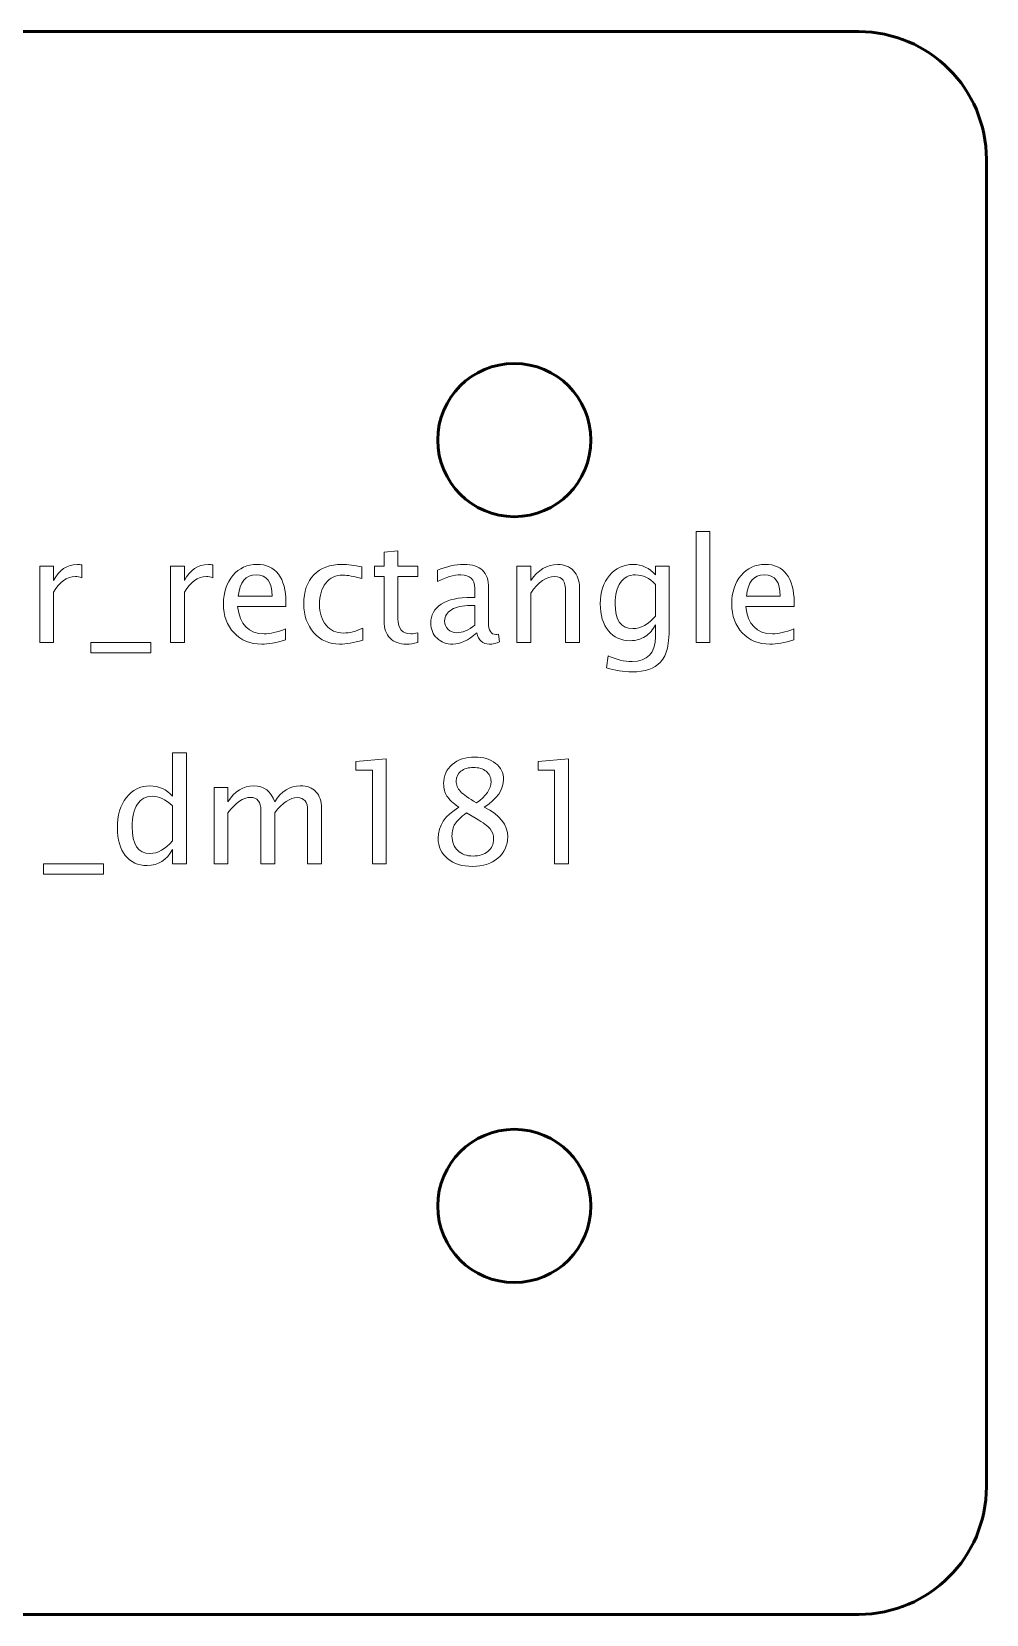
# Model space of a CAD drawing. Header units: centimetres. Extents: x -13.7 to 13.7, y -3.1 to 3.1.
# Drawn here: x 9.98 to 13.72, y -3.1 to 3.1 of the extents above; entities that cross this region are included whole.
import ezdxf

# ---------------------------------------------------------------- set-up
doc = ezdxf.new("R2010")
doc.units = ezdxf.units.CM
doc.header["$MEASUREMENT"] = 0
doc.layers.add('Layer 1', color=7, linetype='Continuous')

msp = doc.modelspace()

# ---------------------------------------------------------------- linework, layer by layer
at = {"layer": 'Layer 1', "lineweight": 53}
for centre in [(11.875, 1.5), (11.875, -1.5)]:
    msp.add_ellipse(centre, major_axis=(0, 0.3), ratio=1, dxfattribs=at)
msp.add_open_spline([(1.025, -2.6), (1.025, -2.6), (1.025, 2.6), (1.025, 2.6), (1.025, 2.6), (1.025, 2.87614), (1.24886, 3.1), (1.525, 3.1), (1.525, 3.1), (1.525, 3.1), (13.225, 3.1), (13.225, 3.1), (13.225, 3.1), (13.50114, 3.1), (13.725, 2.87614), (13.725, 2.6), (13.725, 2.6), (13.725, 2.6), (13.725, -2.6), (13.725, -2.6), (13.725, -2.6), (13.725, -2.87614), (13.50114, -3.1), (13.225, -3.1), (13.225, -3.1), (13.225, -3.1), (1.525, -3.1), (1.525, -3.1), (1.525, -3.1), (1.24886, -3.1), (1.025, -2.87614), (1.025, -2.6)], degree=3, knots=[0, 0, 0, 0, 0.1111111, 0.1111111, 0.1111111, 0.1111111, 0.2222222, 0.2222222, 0.2222222, 0.2222222, 0.3333333, 0.3333333, 0.3333333, 0.3333333, 0.4444444, 0.4444444, 0.4444444, 0.4444444, 0.5555556, 0.5555556, 0.5555556, 0.5555556, 0.6666667, 0.6666667, 0.6666667, 0.6666667, 0.7777778, 0.7777778, 0.7777778, 0.7777778, 1, 1, 1, 1], dxfattribs=at)
at = {"layer": 'Layer 1', "color": 5, "lineweight": 9}
for points, knots in [([(12.58755, 0.70733), (12.58755, 0.70733), (12.58755, 1.14251), (12.58755, 1.14251), (12.58755, 1.14251), (12.58755, 1.14251), (12.64173, 1.14251), (12.64173, 1.14251), (12.64173, 1.14251), (12.64173, 1.14251), (12.64173, 0.70733), (12.64173, 0.70733), (12.64173, 0.70733), (12.64173, 0.70733), (12.58755, 0.70733), (12.58755, 0.70733)], [0, 0, 0, 0, 0.2, 0.2, 0.2, 0.2, 0.4, 0.4, 0.4, 0.4, 0.6, 0.6, 0.6, 0.6, 1, 1, 1, 1]), ([(11.4963, 0.70742), (11.47955, 0.70281), (11.46497, 0.70056), (11.45265, 0.70056), (11.45265, 0.70056), (11.42499, 0.70056), (11.40345, 0.70846), (11.38802, 0.72426), (11.38802, 0.72426), (11.3725, 0.74007), (11.36478, 0.76199), (11.36478, 0.79011), (11.36478, 0.79011), (11.36478, 0.79011), (11.36478, 0.96584), (11.36478, 0.96584), (11.36478, 0.96584), (11.36478, 0.96584), (11.32734, 0.96584), (11.32734, 0.96584), (11.32734, 0.96584), (11.32734, 0.96584), (11.32734, 1.00648), (11.32734, 1.00648), (11.32734, 1.00648), (11.32734, 1.00648), (11.36478, 1.00648), (11.36478, 1.00648), (11.36478, 1.00648), (11.36478, 1.00648), (11.36478, 1.06058), (11.36478, 1.06058), (11.36478, 1.06058), (11.36478, 1.06058), (11.41897, 1.06575), (11.41897, 1.06575), (11.41897, 1.06575), (11.41897, 1.06575), (11.41897, 1.00648), (11.41897, 1.00648), (11.41897, 1.00648), (11.41897, 1.00648), (11.49743, 1.00648), (11.49743, 1.00648), (11.49743, 1.00648), (11.49743, 1.00648), (11.49743, 0.96584), (11.49743, 0.96584), (11.49743, 0.96584), (11.49743, 0.96584), (11.41897, 0.96584), (11.41897, 0.96584), (11.41897, 0.96584), (11.41897, 0.96584), (11.41897, 0.7999), (11.41897, 0.7999), (11.41897, 0.7999), (11.41897, 0.76076), (11.436, 0.7412), (11.46996, 0.7412), (11.46996, 0.7412), (11.4772, 0.7412), (11.48595, 0.74242), (11.4963, 0.74477), (11.4963, 0.74477), (11.4963, 0.74477), (11.4963, 0.70742), (11.4963, 0.70742)], [0, 0, 0, 0, 0.0555556, 0.0555556, 0.0555556, 0.0555556, 0.1111111, 0.1111111, 0.1111111, 0.1111111, 0.1666667, 0.1666667, 0.1666667, 0.1666667, 0.2222222, 0.2222222, 0.2222222, 0.2222222, 0.2777778, 0.2777778, 0.2777778, 0.2777778, 0.3333333, 0.3333333, 0.3333333, 0.3333333, 0.3888889, 0.3888889, 0.3888889, 0.3888889, 0.4444444, 0.4444444, 0.4444444, 0.4444444, 0.5, 0.5, 0.5, 0.5, 0.5555556, 0.5555556, 0.5555556, 0.5555556, 0.6111111, 0.6111111, 0.6111111, 0.6111111, 0.6666667, 0.6666667, 0.6666667, 0.6666667, 0.7222222, 0.7222222, 0.7222222, 0.7222222, 0.7777778, 0.7777778, 0.7777778, 0.7777778, 0.8333333, 0.8333333, 0.8333333, 0.8333333, 0.8888889, 0.8888889, 0.8888889, 0.8888889, 1, 1, 1, 1]), ([(10.01483, 0.70733), (10.01483, 0.70733), (10.01483, 1.00648), (10.01483, 1.00648), (10.01483, 1.00648), (10.01483, 1.00648), (10.06901, 1.00648), (10.06901, 1.00648), (10.06901, 1.00648), (10.06901, 1.00648), (10.06901, 0.94995), (10.06901, 0.94995), (10.06901, 0.94995), (10.09056, 0.99181), (10.12179, 1.01269), (10.1628, 1.01269), (10.1628, 1.01269), (10.16835, 1.01269), (10.17419, 1.01222), (10.18021, 1.01128), (10.18021, 1.01128), (10.18021, 1.01128), (10.18021, 0.96058), (10.18021, 0.96058), (10.18021, 0.96058), (10.1708, 0.96368), (10.16252, 0.96528), (10.15537, 0.96528), (10.15537, 0.96528), (10.12094, 0.96528), (10.09215, 0.94496), (10.06901, 0.90423), (10.06901, 0.90423), (10.06901, 0.90423), (10.06901, 0.70733), (10.06901, 0.70733), (10.06901, 0.70733), (10.06901, 0.70733), (10.01483, 0.70733), (10.01483, 0.70733)], [0, 0, 0, 0, 0.0909091, 0.0909091, 0.0909091, 0.0909091, 0.1818182, 0.1818182, 0.1818182, 0.1818182, 0.2727273, 0.2727273, 0.2727273, 0.2727273, 0.3636364, 0.3636364, 0.3636364, 0.3636364, 0.4545455, 0.4545455, 0.4545455, 0.4545455, 0.5454545, 0.5454545, 0.5454545, 0.5454545, 0.6363636, 0.6363636, 0.6363636, 0.6363636, 0.7272727, 0.7272727, 0.7272727, 0.7272727, 0.8181818, 0.8181818, 0.8181818, 0.8181818, 1, 1, 1, 1]), ([(10.528, 0.70733), (10.528, 0.70733), (10.528, 1.00648), (10.528, 1.00648), (10.528, 1.00648), (10.528, 1.00648), (10.58218, 1.00648), (10.58218, 1.00648), (10.58218, 1.00648), (10.58218, 1.00648), (10.58218, 0.94995), (10.58218, 0.94995), (10.58218, 0.94995), (10.60373, 0.99181), (10.63496, 1.01269), (10.67597, 1.01269), (10.67597, 1.01269), (10.68152, 1.01269), (10.68736, 1.01222), (10.69338, 1.01128), (10.69338, 1.01128), (10.69338, 1.01128), (10.69338, 0.96058), (10.69338, 0.96058), (10.69338, 0.96058), (10.68397, 0.96368), (10.67569, 0.96528), (10.66854, 0.96528), (10.66854, 0.96528), (10.63411, 0.96528), (10.60532, 0.94496), (10.58218, 0.90423), (10.58218, 0.90423), (10.58218, 0.90423), (10.58218, 0.70733), (10.58218, 0.70733), (10.58218, 0.70733), (10.58218, 0.70733), (10.528, 0.70733), (10.528, 0.70733)], [0, 0, 0, 0, 0.0909091, 0.0909091, 0.0909091, 0.0909091, 0.1818182, 0.1818182, 0.1818182, 0.1818182, 0.2727273, 0.2727273, 0.2727273, 0.2727273, 0.3636364, 0.3636364, 0.3636364, 0.3636364, 0.4545455, 0.4545455, 0.4545455, 0.4545455, 0.5454545, 0.5454545, 0.5454545, 0.5454545, 0.6363636, 0.6363636, 0.6363636, 0.6363636, 0.7272727, 0.7272727, 0.7272727, 0.7272727, 0.8181818, 0.8181818, 0.8181818, 0.8181818, 1, 1, 1, 1]), ([(10.97851, 0.71693), (10.94211, 0.70601), (10.91097, 0.70056), (10.885, 0.70056), (10.885, 0.70056), (10.8407, 0.70056), (10.80467, 0.71523), (10.77691, 0.74449), (10.77691, 0.74449), (10.74916, 0.77375), (10.73524, 0.81166), (10.73524, 0.85832), (10.73524, 0.85832), (10.73524, 0.90357), (10.74747, 0.94073), (10.77202, 0.96979), (10.77202, 0.96979), (10.79658, 0.99877), (10.828, 1.01326), (10.86628, 1.01326), (10.86628, 1.01326), (10.9025, 1.01326), (10.93054, 1.00037), (10.95029, 0.97459), (10.95029, 0.97459), (10.97005, 0.94882), (10.97992, 0.91232), (10.97992, 0.865), (10.97992, 0.865), (10.97992, 0.865), (10.97964, 0.84844), (10.97964, 0.84844), (10.97964, 0.84844), (10.97964, 0.84844), (10.79055, 0.84844), (10.79055, 0.84844), (10.79055, 0.84844), (10.79846, 0.77694), (10.83336, 0.7412), (10.89516, 0.7412), (10.89516, 0.7412), (10.91784, 0.7412), (10.94559, 0.74759), (10.97851, 0.76039), (10.97851, 0.76039), (10.97851, 0.76039), (10.97851, 0.71693), (10.97851, 0.71693)], [0, 0, 0, 0, 0.0769231, 0.0769231, 0.0769231, 0.0769231, 0.1538462, 0.1538462, 0.1538462, 0.1538462, 0.2307692, 0.2307692, 0.2307692, 0.2307692, 0.3076923, 0.3076923, 0.3076923, 0.3076923, 0.3846154, 0.3846154, 0.3846154, 0.3846154, 0.4615385, 0.4615385, 0.4615385, 0.4615385, 0.5384615, 0.5384615, 0.5384615, 0.5384615, 0.6153846, 0.6153846, 0.6153846, 0.6153846, 0.6923077, 0.6923077, 0.6923077, 0.6923077, 0.7692308, 0.7692308, 0.7692308, 0.7692308, 0.8461538, 0.8461538, 0.8461538, 0.8461538, 1, 1, 1, 1]), ([(11.28115, 0.71636), (11.24606, 0.70582), (11.21577, 0.70056), (11.19028, 0.70056), (11.19028, 0.70056), (11.14982, 0.70056), (11.11633, 0.71551), (11.08971, 0.74534), (11.08971, 0.74534), (11.06309, 0.77525), (11.04973, 0.81297), (11.04973, 0.85841), (11.04973, 0.85841), (11.04973, 0.90695), (11.0629, 0.94487), (11.08924, 0.97196), (11.08924, 0.97196), (11.11558, 0.99915), (11.15236, 1.01269), (11.19959, 1.01269), (11.19959, 1.01269), (11.22282, 1.01269), (11.24898, 1.00949), (11.27776, 1.0031), (11.27776, 1.0031), (11.27776, 1.0031), (11.27776, 0.95738), (11.27776, 0.95738), (11.27776, 0.95738), (11.24719, 0.96641), (11.22226, 0.97092), (11.20307, 0.97092), (11.20307, 0.97092), (11.17522, 0.97092), (11.15293, 0.96048), (11.13628, 0.93969), (11.13628, 0.93969), (11.11963, 0.9189), (11.11125, 0.89115), (11.11125, 0.85653), (11.11125, 0.85653), (11.11125, 0.82295), (11.11991, 0.79585), (11.13712, 0.77506), (11.13712, 0.77506), (11.15434, 0.75437), (11.17682, 0.74402), (11.20476, 0.74402), (11.20476, 0.74402), (11.2295, 0.74402), (11.2549, 0.75042), (11.28115, 0.76321), (11.28115, 0.76321), (11.28115, 0.76321), (11.28115, 0.71636), (11.28115, 0.71636)], [0, 0, 0, 0, 0.0666667, 0.0666667, 0.0666667, 0.0666667, 0.1333333, 0.1333333, 0.1333333, 0.1333333, 0.2, 0.2, 0.2, 0.2, 0.2666667, 0.2666667, 0.2666667, 0.2666667, 0.3333333, 0.3333333, 0.3333333, 0.3333333, 0.4, 0.4, 0.4, 0.4, 0.4666667, 0.4666667, 0.4666667, 0.4666667, 0.5333333, 0.5333333, 0.5333333, 0.5333333, 0.6, 0.6, 0.6, 0.6, 0.6666667, 0.6666667, 0.6666667, 0.6666667, 0.7333333, 0.7333333, 0.7333333, 0.7333333, 0.8, 0.8, 0.8, 0.8, 0.8666667, 0.8666667, 0.8666667, 0.8666667, 1, 1, 1, 1]), ([(11.72781, 0.74543), (11.69526, 0.71551), (11.66394, 0.70056), (11.63383, 0.70056), (11.63383, 0.70056), (11.60909, 0.70056), (11.58849, 0.70827), (11.57222, 0.72379), (11.57222, 0.72379), (11.55585, 0.73931), (11.54766, 0.75888), (11.54766, 0.78249), (11.54766, 0.78249), (11.54766, 0.81514), (11.5614, 0.84026), (11.58887, 0.85775), (11.58887, 0.85775), (11.61634, 0.87525), (11.65575, 0.884), (11.70712, 0.884), (11.70712, 0.884), (11.70712, 0.884), (11.71982, 0.884), (11.71982, 0.884), (11.71982, 0.884), (11.71982, 0.884), (11.71982, 0.92003), (11.71982, 0.92003), (11.71982, 0.92003), (11.71982, 0.95474), (11.70175, 0.97205), (11.66554, 0.97205), (11.66554, 0.97205), (11.6375, 0.97205), (11.60683, 0.96321), (11.57363, 0.94552), (11.57363, 0.94552), (11.57363, 0.94552), (11.57363, 0.99011), (11.57363, 0.99011), (11.57363, 0.99011), (11.61013, 1.00517), (11.64456, 1.01269), (11.67682, 1.01269), (11.67682, 1.01269), (11.71003, 1.01269), (11.73459, 1.00517), (11.7503, 0.99002), (11.7503, 0.99002), (11.7661, 0.97487), (11.774, 0.95154), (11.774, 0.92003), (11.774, 0.92003), (11.774, 0.92003), (11.774, 0.78485), (11.774, 0.78485), (11.774, 0.78485), (11.774, 0.7539), (11.7835, 0.73837), (11.8026, 0.73837), (11.8026, 0.73837), (11.80495, 0.73837), (11.80843, 0.73875), (11.81304, 0.7395), (11.81304, 0.7395), (11.81304, 0.7395), (11.8169, 0.7094), (11.8169, 0.7094), (11.8169, 0.7094), (11.80458, 0.70347), (11.79103, 0.70056), (11.77617, 0.70056), (11.77617, 0.70056), (11.75086, 0.70056), (11.73477, 0.71551), (11.72781, 0.74543)], [0, 0, 0, 0, 0.05, 0.05, 0.05, 0.05, 0.1, 0.1, 0.1, 0.1, 0.15, 0.15, 0.15, 0.15, 0.2, 0.2, 0.2, 0.2, 0.25, 0.25, 0.25, 0.25, 0.3, 0.3, 0.3, 0.3, 0.35, 0.35, 0.35, 0.35, 0.4, 0.4, 0.4, 0.4, 0.45, 0.45, 0.45, 0.45, 0.5, 0.5, 0.5, 0.5, 0.55, 0.55, 0.55, 0.55, 0.6, 0.6, 0.6, 0.6, 0.65, 0.65, 0.65, 0.65, 0.7, 0.7, 0.7, 0.7, 0.75, 0.75, 0.75, 0.75, 0.8, 0.8, 0.8, 0.8, 0.85, 0.85, 0.85, 0.85, 0.9, 0.9, 0.9, 0.9, 1, 1, 1, 1]), ([(11.88529, 0.70733), (11.88529, 0.70733), (11.88529, 1.00648), (11.88529, 1.00648), (11.88529, 1.00648), (11.88529, 1.00648), (11.93947, 1.00648), (11.93947, 1.00648), (11.93947, 1.00648), (11.93947, 1.00648), (11.93947, 0.94995), (11.93947, 0.94995), (11.93947, 0.94995), (11.96816, 0.99181), (12.00335, 1.01269), (12.04493, 1.01269), (12.04493, 1.01269), (12.07108, 1.01269), (12.09187, 1.00451), (12.10721, 0.98804), (12.10721, 0.98804), (12.12254, 0.97168), (12.13025, 0.94957), (12.13025, 0.92191), (12.13025, 0.92191), (12.13025, 0.92191), (12.13025, 0.70733), (12.13025, 0.70733), (12.13025, 0.70733), (12.13025, 0.70733), (12.07607, 0.70733), (12.07607, 0.70733), (12.07607, 0.70733), (12.07607, 0.70733), (12.07607, 0.90423), (12.07607, 0.90423), (12.07607, 0.90423), (12.07607, 0.92643), (12.07277, 0.94223), (12.06628, 0.95164), (12.06628, 0.95164), (12.0597, 0.96114), (12.04888, 0.96584), (12.03373, 0.96584), (12.03373, 0.96584), (12.00043, 0.96584), (11.96901, 0.94411), (11.93947, 0.90065), (11.93947, 0.90065), (11.93947, 0.90065), (11.93947, 0.70733), (11.93947, 0.70733), (11.93947, 0.70733), (11.93947, 0.70733), (11.88529, 0.70733), (11.88529, 0.70733)], [0, 0, 0, 0, 0.0666667, 0.0666667, 0.0666667, 0.0666667, 0.1333333, 0.1333333, 0.1333333, 0.1333333, 0.2, 0.2, 0.2, 0.2, 0.2666667, 0.2666667, 0.2666667, 0.2666667, 0.3333333, 0.3333333, 0.3333333, 0.3333333, 0.4, 0.4, 0.4, 0.4, 0.4666667, 0.4666667, 0.4666667, 0.4666667, 0.5333333, 0.5333333, 0.5333333, 0.5333333, 0.6, 0.6, 0.6, 0.6, 0.6666667, 0.6666667, 0.6666667, 0.6666667, 0.7333333, 0.7333333, 0.7333333, 0.7333333, 0.8, 0.8, 0.8, 0.8, 0.8666667, 0.8666667, 0.8666667, 0.8666667, 1, 1, 1, 1]), ([(12.23675, 0.60799), (12.23675, 0.60799), (12.24314, 0.65484), (12.24314, 0.65484), (12.24314, 0.65484), (12.27456, 0.64016), (12.3057, 0.63282), (12.33646, 0.63282), (12.33646, 0.63282), (12.39752, 0.63282), (12.42809, 0.66519), (12.42809, 0.72981), (12.42809, 0.72981), (12.42809, 0.72981), (12.42809, 0.77685), (12.42809, 0.77685), (12.42809, 0.77685), (12.41868, 0.757), (12.40532, 0.74167), (12.38792, 0.73066), (12.38792, 0.73066), (12.37052, 0.71965), (12.35114, 0.7141), (12.32978, 0.7141), (12.32978, 0.7141), (12.29357, 0.7141), (12.26487, 0.72709), (12.24371, 0.75305), (12.24371, 0.75305), (12.22254, 0.77901), (12.21191, 0.8142), (12.21191, 0.8586), (12.21191, 0.8586), (12.21191, 0.90404), (12.22395, 0.9411), (12.24803, 0.96979), (12.24803, 0.96979), (12.27221, 0.99839), (12.30335, 1.01269), (12.34164, 1.01269), (12.34164, 1.01269), (12.37513, 1.01269), (12.40401, 0.99915), (12.42809, 0.97196), (12.42809, 0.97196), (12.42809, 0.97196), (12.42809, 1.00648), (12.42809, 1.00648), (12.42809, 1.00648), (12.42809, 1.00648), (12.48228, 1.00648), (12.48228, 1.00648), (12.48228, 1.00648), (12.48228, 1.00648), (12.48228, 0.78899), (12.48228, 0.78899), (12.48228, 0.78899), (12.48228, 0.74223), (12.47983, 0.70761), (12.47494, 0.68513), (12.47494, 0.68513), (12.47014, 0.66265), (12.46092, 0.64421), (12.44756, 0.62991), (12.44756, 0.62991), (12.42386, 0.60479), (12.38679, 0.59218), (12.33646, 0.59218), (12.33646, 0.59218), (12.30194, 0.59218), (12.26873, 0.59745), (12.23675, 0.60799)], [0, 0, 0, 0, 0.0526316, 0.0526316, 0.0526316, 0.0526316, 0.1052632, 0.1052632, 0.1052632, 0.1052632, 0.1578947, 0.1578947, 0.1578947, 0.1578947, 0.2105263, 0.2105263, 0.2105263, 0.2105263, 0.2631579, 0.2631579, 0.2631579, 0.2631579, 0.3157895, 0.3157895, 0.3157895, 0.3157895, 0.3684211, 0.3684211, 0.3684211, 0.3684211, 0.4210526, 0.4210526, 0.4210526, 0.4210526, 0.4736842, 0.4736842, 0.4736842, 0.4736842, 0.5263158, 0.5263158, 0.5263158, 0.5263158, 0.5789474, 0.5789474, 0.5789474, 0.5789474, 0.6315789, 0.6315789, 0.6315789, 0.6315789, 0.6842105, 0.6842105, 0.6842105, 0.6842105, 0.7368421, 0.7368421, 0.7368421, 0.7368421, 0.7894737, 0.7894737, 0.7894737, 0.7894737, 0.8421053, 0.8421053, 0.8421053, 0.8421053, 0.8947368, 0.8947368, 0.8947368, 0.8947368, 1, 1, 1, 1]), ([(12.97023, 0.71693), (12.93383, 0.70601), (12.90269, 0.70056), (12.87672, 0.70056), (12.87672, 0.70056), (12.83242, 0.70056), (12.79639, 0.71523), (12.76863, 0.74449), (12.76863, 0.74449), (12.74088, 0.77375), (12.72696, 0.81166), (12.72696, 0.85832), (12.72696, 0.85832), (12.72696, 0.90357), (12.73919, 0.94073), (12.76374, 0.96979), (12.76374, 0.96979), (12.7883, 0.99877), (12.81972, 1.01326), (12.858, 1.01326), (12.858, 1.01326), (12.89422, 1.01326), (12.92226, 1.00037), (12.94201, 0.97459), (12.94201, 0.97459), (12.96177, 0.94882), (12.97164, 0.91232), (12.97164, 0.865), (12.97164, 0.865), (12.97164, 0.865), (12.97136, 0.84844), (12.97136, 0.84844), (12.97136, 0.84844), (12.97136, 0.84844), (12.78227, 0.84844), (12.78227, 0.84844), (12.78227, 0.84844), (12.79018, 0.77694), (12.82508, 0.7412), (12.88688, 0.7412), (12.88688, 0.7412), (12.90956, 0.7412), (12.93731, 0.74759), (12.97023, 0.76039), (12.97023, 0.76039), (12.97023, 0.76039), (12.97023, 0.71693), (12.97023, 0.71693)], [0, 0, 0, 0, 0.0769231, 0.0769231, 0.0769231, 0.0769231, 0.1538462, 0.1538462, 0.1538462, 0.1538462, 0.2307692, 0.2307692, 0.2307692, 0.2307692, 0.3076923, 0.3076923, 0.3076923, 0.3076923, 0.3846154, 0.3846154, 0.3846154, 0.3846154, 0.4615385, 0.4615385, 0.4615385, 0.4615385, 0.5384615, 0.5384615, 0.5384615, 0.5384615, 0.6153846, 0.6153846, 0.6153846, 0.6153846, 0.6923077, 0.6923077, 0.6923077, 0.6923077, 0.7692308, 0.7692308, 0.7692308, 0.7692308, 0.8461538, 0.8461538, 0.8461538, 0.8461538, 1, 1, 1, 1]), ([(10.79338, 0.88908), (10.79338, 0.88908), (10.92546, 0.88908), (10.92546, 0.88908), (10.92546, 0.88908), (10.92546, 0.94477), (10.90467, 0.97262), (10.86318, 0.97262), (10.86318, 0.97262), (10.82141, 0.97262), (10.79817, 0.94477), (10.79338, 0.88908)], [0, 0, 0, 0, 0.25, 0.25, 0.25, 0.25, 0.5, 0.5, 0.5, 0.5, 1, 1, 1, 1]), ([(12.42809, 0.81081), (12.42809, 0.81081), (12.42809, 0.93489), (12.42809, 0.93489), (12.42809, 0.93489), (12.4042, 0.95963), (12.37814, 0.97205), (12.35001, 0.97205), (12.35001, 0.97205), (12.32499, 0.97205), (12.30542, 0.96208), (12.29131, 0.94204), (12.29131, 0.94204), (12.2771, 0.9221), (12.27005, 0.89435), (12.27005, 0.85898), (12.27005, 0.85898), (12.27005, 0.79397), (12.2931, 0.76152), (12.33929, 0.76152), (12.33929, 0.76152), (12.37071, 0.76152), (12.40034, 0.77798), (12.42809, 0.81081)], [0, 0, 0, 0, 0.1428571, 0.1428571, 0.1428571, 0.1428571, 0.2857143, 0.2857143, 0.2857143, 0.2857143, 0.4285714, 0.4285714, 0.4285714, 0.4285714, 0.5714286, 0.5714286, 0.5714286, 0.5714286, 0.7142857, 0.7142857, 0.7142857, 0.7142857, 1, 1, 1, 1]), ([(12.7851, 0.88908), (12.7851, 0.88908), (12.91718, 0.88908), (12.91718, 0.88908), (12.91718, 0.88908), (12.91718, 0.94477), (12.89639, 0.97262), (12.8549, 0.97262), (12.8549, 0.97262), (12.81313, 0.97262), (12.78989, 0.94477), (12.7851, 0.88908)], [0, 0, 0, 0, 0.25, 0.25, 0.25, 0.25, 0.5, 0.5, 0.5, 0.5, 1, 1, 1, 1]), ([(11.71982, 0.77497), (11.71982, 0.77497), (11.71982, 0.85183), (11.71982, 0.85183), (11.71982, 0.85183), (11.71982, 0.85183), (11.70241, 0.85239), (11.70241, 0.85239), (11.70241, 0.85239), (11.67231, 0.85239), (11.64804, 0.84684), (11.62951, 0.83574), (11.62951, 0.83574), (11.61107, 0.82455), (11.60185, 0.80978), (11.60185, 0.79134), (11.60185, 0.79134), (11.60185, 0.77845), (11.60646, 0.76754), (11.61558, 0.7586), (11.61558, 0.7586), (11.6248, 0.74966), (11.636, 0.74515), (11.64926, 0.74515), (11.64926, 0.74515), (11.67184, 0.74515), (11.69536, 0.75512), (11.71982, 0.77497)], [0, 0, 0, 0, 0.125, 0.125, 0.125, 0.125, 0.25, 0.25, 0.25, 0.25, 0.375, 0.375, 0.375, 0.375, 0.5, 0.5, 0.5, 0.5, 0.625, 0.625, 0.625, 0.625, 0.75, 0.75, 0.75, 0.75, 1, 1, 1, 1]), ([(10.2153, 0.66669), (10.2153, 0.66669), (10.2153, 0.70733), (10.2153, 0.70733), (10.2153, 0.70733), (10.2153, 0.70733), (10.4501, 0.70733), (10.4501, 0.70733), (10.4501, 0.70733), (10.4501, 0.70733), (10.4501, 0.66669), (10.4501, 0.66669), (10.4501, 0.66669), (10.4501, 0.66669), (10.2153, 0.66669), (10.2153, 0.66669)], [0, 0, 0, 0, 0.2, 0.2, 0.2, 0.2, 0.4, 0.4, 0.4, 0.4, 0.6, 0.6, 0.6, 0.6, 1, 1, 1, 1]), ([(10.53548, -0.16002), (10.53548, -0.16002), (10.53548, -0.10386), (10.53548, -0.10386), (10.53548, -0.10386), (10.51337, -0.14581), (10.48007, -0.16679), (10.43557, -0.16679), (10.43557, -0.16679), (10.39945, -0.16679), (10.37104, -0.15372), (10.35034, -0.12747), (10.35034, -0.12747), (10.32965, -0.10122), (10.3193, -0.06538), (10.3193, -0.01994), (10.3193, -0.01994), (10.3193, 0.02973), (10.33106, 0.06971), (10.35448, 0.1), (10.35448, 0.1), (10.378, 0.1302), (10.40886, 0.14534), (10.44715, 0.14534), (10.44715, 0.14534), (10.48261, 0.14534), (10.51215, 0.1318), (10.53548, 0.10461), (10.53548, 0.10461), (10.53548, 0.10461), (10.53548, 0.27516), (10.53548, 0.27516), (10.53548, 0.27516), (10.53548, 0.27516), (10.58967, 0.27516), (10.58967, 0.27516), (10.58967, 0.27516), (10.58967, 0.27516), (10.58967, -0.16002), (10.58967, -0.16002), (10.58967, -0.16002), (10.58967, -0.16002), (10.53548, -0.16002), (10.53548, -0.16002)], [0, 0, 0, 0, 0.0833333, 0.0833333, 0.0833333, 0.0833333, 0.1666667, 0.1666667, 0.1666667, 0.1666667, 0.25, 0.25, 0.25, 0.25, 0.3333333, 0.3333333, 0.3333333, 0.3333333, 0.4166667, 0.4166667, 0.4166667, 0.4166667, 0.5, 0.5, 0.5, 0.5, 0.5833333, 0.5833333, 0.5833333, 0.5833333, 0.6666667, 0.6666667, 0.6666667, 0.6666667, 0.75, 0.75, 0.75, 0.75, 0.8333333, 0.8333333, 0.8333333, 0.8333333, 1, 1, 1, 1]), ([(11.31892, -0.16002), (11.31892, -0.16002), (11.31892, 0.20743), (11.31892, 0.20743), (11.31892, 0.20743), (11.31892, 0.20743), (11.25401, 0.20743), (11.25401, 0.20743), (11.25401, 0.20743), (11.25401, 0.20743), (11.25401, 0.2413), (11.25401, 0.2413), (11.25401, 0.2413), (11.25401, 0.2413), (11.37311, 0.25146), (11.37311, 0.25146), (11.37311, 0.25146), (11.37311, 0.25146), (11.37311, -0.16002), (11.37311, -0.16002), (11.37311, -0.16002), (11.37311, -0.16002), (11.31892, -0.16002), (11.31892, -0.16002)], [0, 0, 0, 0, 0.1428571, 0.1428571, 0.1428571, 0.1428571, 0.2857143, 0.2857143, 0.2857143, 0.2857143, 0.4285714, 0.4285714, 0.4285714, 0.4285714, 0.5714286, 0.5714286, 0.5714286, 0.5714286, 0.7142857, 0.7142857, 0.7142857, 0.7142857, 1, 1, 1, 1]), ([(11.65777, 0.06209), (11.63538, 0.0777), (11.61977, 0.09219), (11.61102, 0.10564), (11.61102, 0.10564), (11.60227, 0.119), (11.59794, 0.13518), (11.59794, 0.15409), (11.59794, 0.15409), (11.59794, 0.18495), (11.60923, 0.21006), (11.63171, 0.22935), (11.63171, 0.22935), (11.65429, 0.24863), (11.68374, 0.25823), (11.72005, 0.25823), (11.72005, 0.25823), (11.75354, 0.25823), (11.78073, 0.25005), (11.80152, 0.23368), (11.80152, 0.23368), (11.82231, 0.2174), (11.83275, 0.19614), (11.83275, 0.17008), (11.83275, 0.17008), (11.83275, 0.13057), (11.80744, 0.09454), (11.75692, 0.06209), (11.75692, 0.06209), (11.81835, 0.03198), (11.84912, -0.00687), (11.84912, -0.05447), (11.84912, -0.05447), (11.84912, -0.08843), (11.83623, -0.11618), (11.81055, -0.13782), (11.81055, -0.13782), (11.78486, -0.15936), (11.75184, -0.17018), (11.71139, -0.17018), (11.71139, -0.17018), (11.67104, -0.17018), (11.63849, -0.16002), (11.61365, -0.1397), (11.61365, -0.1397), (11.58891, -0.11947), (11.57649, -0.09276), (11.57649, -0.05974), (11.57649, -0.05974), (11.57649, -0.01082), (11.60358, 0.02973), (11.65777, 0.06209)], [0, 0, 0, 0, 0.0714286, 0.0714286, 0.0714286, 0.0714286, 0.1428571, 0.1428571, 0.1428571, 0.1428571, 0.2142857, 0.2142857, 0.2142857, 0.2142857, 0.2857143, 0.2857143, 0.2857143, 0.2857143, 0.3571429, 0.3571429, 0.3571429, 0.3571429, 0.4285714, 0.4285714, 0.4285714, 0.4285714, 0.5, 0.5, 0.5, 0.5, 0.5714286, 0.5714286, 0.5714286, 0.5714286, 0.6428571, 0.6428571, 0.6428571, 0.6428571, 0.7142857, 0.7142857, 0.7142857, 0.7142857, 0.7857143, 0.7857143, 0.7857143, 0.7857143, 0.8571429, 0.8571429, 0.8571429, 0.8571429, 1, 1, 1, 1]), ([(12.03274, -0.16002), (12.03274, -0.16002), (12.03274, 0.20743), (12.03274, 0.20743), (12.03274, 0.20743), (12.03274, 0.20743), (11.96783, 0.20743), (11.96783, 0.20743), (11.96783, 0.20743), (11.96783, 0.20743), (11.96783, 0.2413), (11.96783, 0.2413), (11.96783, 0.2413), (11.96783, 0.2413), (12.08693, 0.25146), (12.08693, 0.25146), (12.08693, 0.25146), (12.08693, 0.25146), (12.08693, -0.16002), (12.08693, -0.16002), (12.08693, -0.16002), (12.08693, -0.16002), (12.03274, -0.16002), (12.03274, -0.16002)], [0, 0, 0, 0, 0.1428571, 0.1428571, 0.1428571, 0.1428571, 0.2857143, 0.2857143, 0.2857143, 0.2857143, 0.4285714, 0.4285714, 0.4285714, 0.4285714, 0.5714286, 0.5714286, 0.5714286, 0.5714286, 0.7142857, 0.7142857, 0.7142857, 0.7142857, 1, 1, 1, 1]), ([(11.72663, 0.07911), (11.76464, 0.10423), (11.78364, 0.13208), (11.78364, 0.16284), (11.78364, 0.16284), (11.78364, 0.1793), (11.77724, 0.19247), (11.76454, 0.20254), (11.76454, 0.20254), (11.75175, 0.2126), (11.7351, 0.21759), (11.7145, 0.21759), (11.7145, 0.21759), (11.69455, 0.21759), (11.67828, 0.2127), (11.66577, 0.20282), (11.66577, 0.20282), (11.65326, 0.19294), (11.64705, 0.18024), (11.64705, 0.16453), (11.64705, 0.16453), (11.64705, 0.14929), (11.65269, 0.13556), (11.66398, 0.12333), (11.66398, 0.12333), (11.67527, 0.11119), (11.69615, 0.09642), (11.72663, 0.07911)], [0, 0, 0, 0, 0.125, 0.125, 0.125, 0.125, 0.25, 0.25, 0.25, 0.25, 0.375, 0.375, 0.375, 0.375, 0.5, 0.5, 0.5, 0.5, 0.625, 0.625, 0.625, 0.625, 0.75, 0.75, 0.75, 0.75, 1, 1, 1, 1]), ([(10.69823, -0.16002), (10.69823, -0.16002), (10.69823, 0.13913), (10.69823, 0.13913), (10.69823, 0.13913), (10.69823, 0.13913), (10.75241, 0.13913), (10.75241, 0.13913), (10.75241, 0.13913), (10.75241, 0.13913), (10.75241, 0.0826), (10.75241, 0.0826), (10.75241, 0.0826), (10.77885, 0.12446), (10.81271, 0.14534), (10.8542, 0.14534), (10.8542, 0.14534), (10.89418, 0.14534), (10.92137, 0.12446), (10.93586, 0.0826), (10.93586, 0.0826), (10.96154, 0.12483), (10.99503, 0.14591), (11.03614, 0.14591), (11.03614, 0.14591), (11.06238, 0.14591), (11.0828, 0.13819), (11.09738, 0.12267), (11.09738, 0.12267), (11.11196, 0.10715), (11.1193, 0.08542), (11.1193, 0.05748), (11.1193, 0.05748), (11.1193, 0.05748), (11.1193, -0.16002), (11.1193, -0.16002), (11.1193, -0.16002), (11.1193, -0.16002), (11.06511, -0.16002), (11.06511, -0.16002), (11.06511, -0.16002), (11.06511, -0.16002), (11.06511, 0.04854), (11.06511, 0.04854), (11.06511, 0.04854), (11.06511, 0.0826), (11.05157, 0.09962), (11.02447, 0.09962), (11.02447, 0.09962), (10.99634, 0.09962), (10.96681, 0.07977), (10.93586, 0.03998), (10.93586, 0.03998), (10.93586, 0.03998), (10.93586, -0.16002), (10.93586, -0.16002), (10.93586, -0.16002), (10.93586, -0.16002), (10.88167, -0.16002), (10.88167, -0.16002), (10.88167, -0.16002), (10.88167, -0.16002), (10.88167, 0.04873), (10.88167, 0.04873), (10.88167, 0.04873), (10.88167, 0.08307), (10.86793, 0.10019), (10.84037, 0.10019), (10.84037, 0.10019), (10.813, 0.10019), (10.78364, 0.08024), (10.75241, 0.04026), (10.75241, 0.04026), (10.75241, 0.04026), (10.75241, -0.16002), (10.75241, -0.16002), (10.75241, -0.16002), (10.75241, -0.16002), (10.69823, -0.16002), (10.69823, -0.16002)], [0, 0, 0, 0, 0.047619, 0.047619, 0.047619, 0.047619, 0.0952381, 0.0952381, 0.0952381, 0.0952381, 0.1428571, 0.1428571, 0.1428571, 0.1428571, 0.1904762, 0.1904762, 0.1904762, 0.1904762, 0.2380952, 0.2380952, 0.2380952, 0.2380952, 0.2857143, 0.2857143, 0.2857143, 0.2857143, 0.3333333, 0.3333333, 0.3333333, 0.3333333, 0.3809524, 0.3809524, 0.3809524, 0.3809524, 0.4285714, 0.4285714, 0.4285714, 0.4285714, 0.4761905, 0.4761905, 0.4761905, 0.4761905, 0.5238095, 0.5238095, 0.5238095, 0.5238095, 0.5714286, 0.5714286, 0.5714286, 0.5714286, 0.6190476, 0.6190476, 0.6190476, 0.6190476, 0.6666667, 0.6666667, 0.6666667, 0.6666667, 0.7142857, 0.7142857, 0.7142857, 0.7142857, 0.7619048, 0.7619048, 0.7619048, 0.7619048, 0.8095238, 0.8095238, 0.8095238, 0.8095238, 0.8571429, 0.8571429, 0.8571429, 0.8571429, 0.9047619, 0.9047619, 0.9047619, 0.9047619, 1, 1, 1, 1]), ([(10.53548, 0.06754), (10.50735, 0.09228), (10.48073, 0.1047), (10.45552, 0.1047), (10.45552, 0.1047), (10.43068, 0.1047), (10.41149, 0.09435), (10.39785, 0.07356), (10.39785, 0.07356), (10.38421, 0.05287), (10.37744, 0.02352), (10.37744, -0.01449), (10.37744, -0.01449), (10.37744, -0.08439), (10.40058, -0.11938), (10.44696, -0.11938), (10.44696, -0.11938), (10.47706, -0.11938), (10.5066, -0.10292), (10.53548, -0.07009), (10.53548, -0.07009), (10.53548, -0.07009), (10.53548, 0.06754), (10.53548, 0.06754)], [0, 0, 0, 0, 0.1428571, 0.1428571, 0.1428571, 0.1428571, 0.2857143, 0.2857143, 0.2857143, 0.2857143, 0.4285714, 0.4285714, 0.4285714, 0.4285714, 0.5714286, 0.5714286, 0.5714286, 0.5714286, 0.7142857, 0.7142857, 0.7142857, 0.7142857, 1, 1, 1, 1]), ([(11.68731, 0.04007), (11.6653, 0.02314), (11.65034, 0.00837), (11.64244, -0.00423), (11.64244, -0.00423), (11.63463, -0.01684), (11.63068, -0.03246), (11.63068, -0.05127), (11.63068, -0.05127), (11.63068, -0.0746), (11.6382, -0.09351), (11.65335, -0.1079), (11.65335, -0.1079), (11.6685, -0.1223), (11.68835, -0.12954), (11.71309, -0.12954), (11.71309, -0.12954), (11.73689, -0.12954), (11.75627, -0.12343), (11.77122, -0.1111), (11.77122, -0.1111), (11.78628, -0.09878), (11.7938, -0.08279), (11.7938, -0.06312), (11.7938, -0.06312), (11.7938, -0.04732), (11.78919, -0.03387), (11.77988, -0.02296), (11.77988, -0.02296), (11.77057, -0.01204), (11.7526, 0.00132), (11.72597, 0.01712), (11.72597, 0.01712), (11.72597, 0.01712), (11.68731, 0.04007), (11.68731, 0.04007)], [0, 0, 0, 0, 0.1, 0.1, 0.1, 0.1, 0.2, 0.2, 0.2, 0.2, 0.3, 0.3, 0.3, 0.3, 0.4, 0.4, 0.4, 0.4, 0.5, 0.5, 0.5, 0.5, 0.6, 0.6, 0.6, 0.6, 0.7, 0.7, 0.7, 0.7, 0.8, 0.8, 0.8, 0.8, 1, 1, 1, 1]), ([(10.03031, -0.20066), (10.03031, -0.20066), (10.03031, -0.16002), (10.03031, -0.16002), (10.03031, -0.16002), (10.03031, -0.16002), (10.26511, -0.16002), (10.26511, -0.16002), (10.26511, -0.16002), (10.26511, -0.16002), (10.26511, -0.20066), (10.26511, -0.20066), (10.26511, -0.20066), (10.26511, -0.20066), (10.03031, -0.20066), (10.03031, -0.20066)], [0, 0, 0, 0, 0.2, 0.2, 0.2, 0.2, 0.4, 0.4, 0.4, 0.4, 0.6, 0.6, 0.6, 0.6, 1, 1, 1, 1])]:
    msp.add_open_spline(points, degree=3, knots=knots, dxfattribs=at)

doc.saveas('drawing.dxf')
